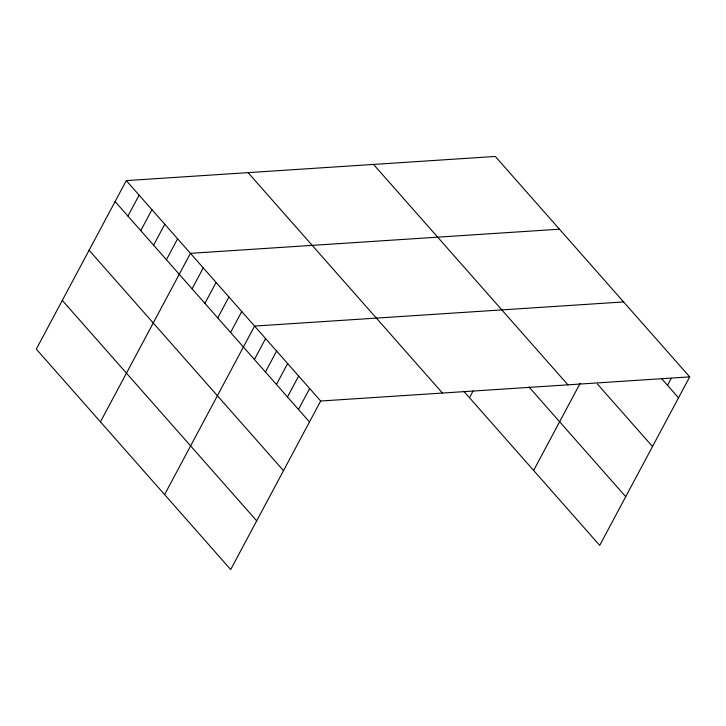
<?xml version="1.0" encoding="UTF-8"?>
<svg xmlns="http://www.w3.org/2000/svg" width="726" height="726" viewBox="0 0 726 726"><rect width="100%" height="100%" fill="white"/><g stroke="black" fill="none" stroke-linecap="round" stroke-linejoin="round"><path stroke-width="1.09" d="M689.7 376.876L495.304 156.453L126.288 180.602L36.3 349.124L230.696 569.547L320.674 401.015L689.7 376.876L599.712 545.398L463.769 391.25M127.93 216.085L139.111 195.149M140.762 230.632L151.943 209.696M153.594 245.179L164.775 224.243M166.426 259.726L177.607 238.79M100.451 421.86L190.43 253.338L559.456 229.198M192.081 288.821L203.262 267.885M204.913 303.368L216.094 282.432M217.746 317.915L228.926 296.979M230.578 332.463L241.749 311.527M164.602 494.606L254.581 326.074L623.607 301.934M254.418 359.506L265.598 338.57M265.435 371.993L276.615 351.057M276.452 384.481L287.632 363.545M287.469 396.977L298.649 376.041M298.477 409.464L309.657 388.528M469.477 397.721L473.043 391.033M533.619 470.457L580.119 383.382M667.503 385.325L671.232 378.346M661.631 378.663L678.52 397.812M597.434 384.063L652.511 446.517M373.527 164.421L567.923 384.844M528.982 387.003L625.721 496.693M248.065 172.634L442.452 393.047M126.288 180.602L320.674 401.015M115.107 201.538L309.494 421.951M89.098 250.243L283.494 470.657M62.309 300.419L256.695 520.841"/></g></svg>
